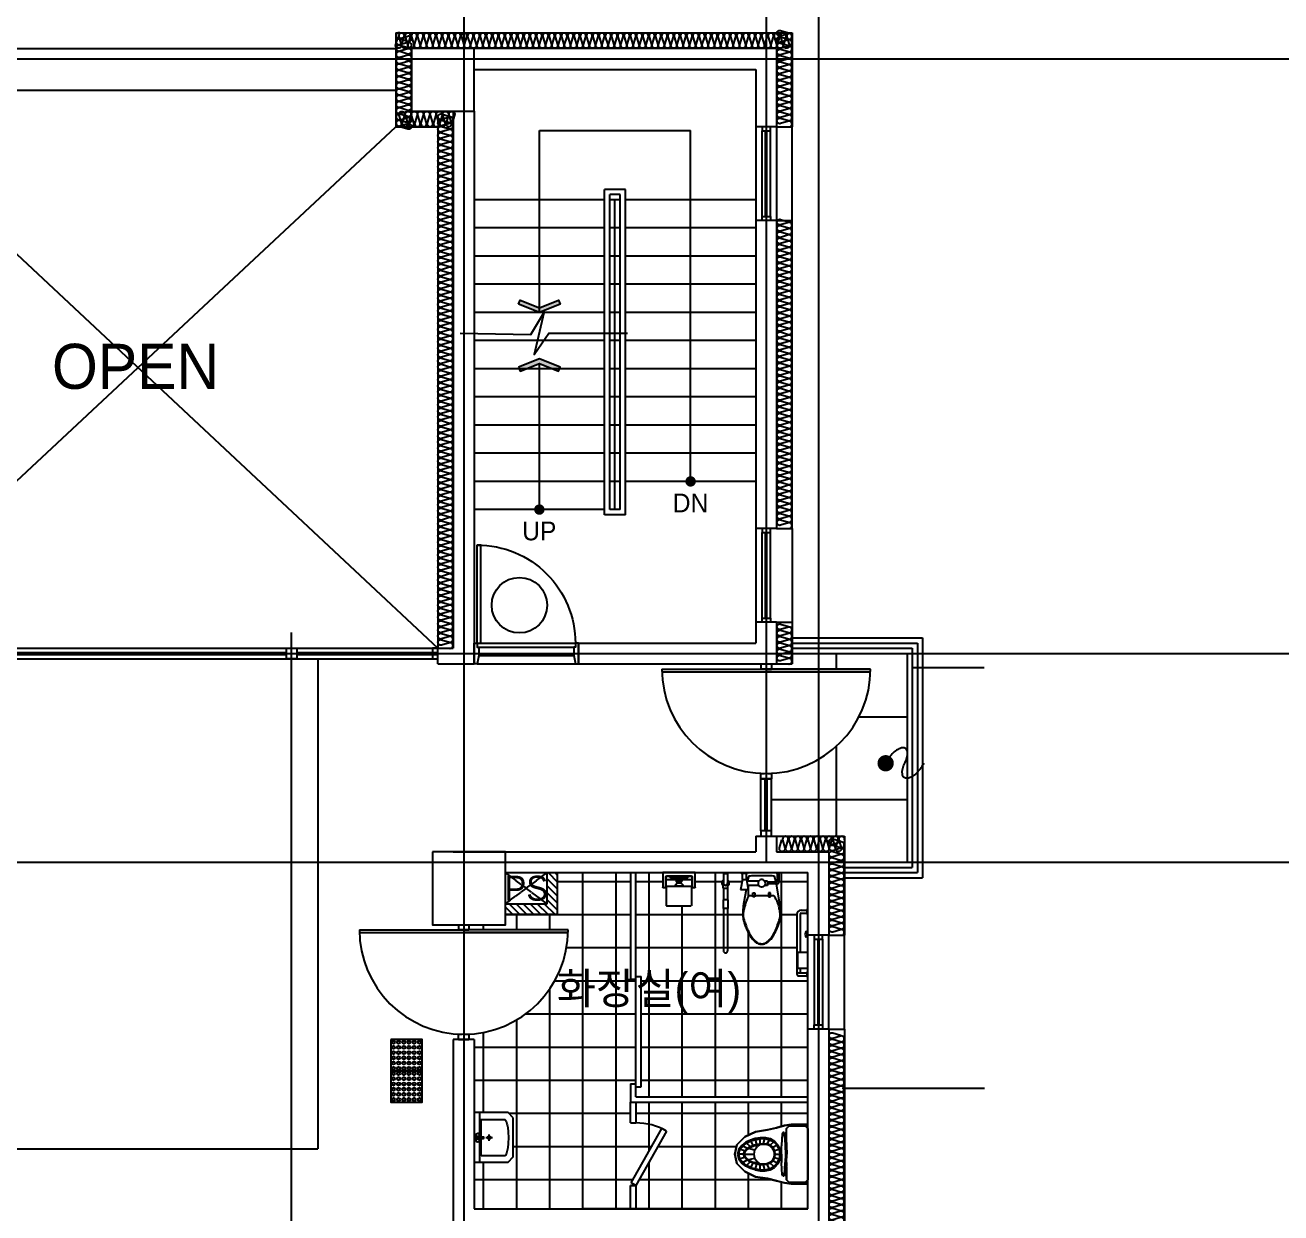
# Model space of a CAD drawing. Header units: millimetres. Extents: x 0 to 199210, y 0 to 94205.
# Drawn here: x 13647 to 25687, y 27396 to 38783 of the extents above; entities that cross this region are included whole.
import ezdxf
from ezdxf.enums import TextEntityAlignment as Align

# ---------------------------------------------------------------- set-up
doc = ezdxf.new("R2010")
doc.units = ezdxf.units.MM
doc.linetypes.add('CEN', pattern=[62, 60, -1, 0, -1])
doc.linetypes.add('HIDDEN2', pattern=[4.7625, 3.175, -1.5875])
for name, color, linetype in [('1CONTINUOUS', 1, 'Continuous'), ('1HIDDEN2', 1, 'HIDDEN2'), ('2. WAL', 2, 'Continuous'), ('4', 4, 'Continuous'), ('9', 9, 'Continuous'), ('CEN', 1, 'CEN'), ('COL', 2, 'Continuous'), ('D_TEXT', 7, 'Continuous'), ('FUR', 4, 'Continuous'), ('FURN', 7, 'Continuous'), ('HAT', 8, 'Continuous'), ('ins', 9, 'Continuous'), ('LED', 6, 'Continuous'), ('OPEN', 11, 'Continuous'), ('STAIR', 7, 'Continuous'), ('WID', 4, 'Continuous'), ('점자', 8, 'Continuous'), ('조적', 3, 'Continuous')]:
    doc.layers.add(name, color=color, linetype=linetype)
doc.styles.add('돋움', font='Dotum.ttf')

# ---------------------------------------------------------------- blocks, each defined once
blk = doc.blocks.new('arrowx')
at = {"color": 0, "linetype": 'ByBlock'}
blk.add_lwpolyline([(-0.6, -1.5), (-0.879, -1.389), (-0.323, 0), (-0.879, 1.389), (-0.6, 1.5), (0, 0)], close=True, dxfattribs=at)
for points in [[(-0.6, 1.5), (-0.879, 1.389), (0, 0), (-0.323, 0)], [(0, 0), (-0.323, 0), (-0.6, -1.5), (-0.879, -1.389)]]:
    blk.add_solid(points, dxfattribs=at)
blk = doc.blocks.new('insul1')
blk.add_lwpolyline([(0, 0.25, 1.344031), (0.35, 0.25), (0.2, 0.75, -1.344031), (0.55, 0.75), (0.4, 0.25)], format="xyb")
blk = doc.blocks.new('유아용거치대')
for p, q in [((7684271, -2279589, 0), (7684271, -2279451, 0)), ((7684271, -2279451, 0), (7684583, -2279451, 0)), ((7684300, -2279491, 0), (7684300, -2279589, 0)), ((7684304, -2279489, 0), (7684304, -2279579, 0)), ((7684326, -2279484, 0), (7684309, -2279484, 0)), ((7684546, -2279517, 0), (7684309, -2279517, 0)), ((7684544, -2279481, 0), (7684310, -2279481, 0)), ((7684341, -2279496, 0), (7684329, -2279486, 0)), ((7684510, -2279497, 0), (7684344, -2279497, 0)), ((7684402, -2279532, 0), (7684402, -2279535, 0)), ((7684427, -2279525, 0), (7684408, -2279525, 0)), ((7684408, -2279542, 0), (7684446, -2279542, 0)), ((7684411, -2279542, 0), (7684411, -2279525, 0)), ((7684446, -2279525, 0), (7684427, -2279525, 0)), ((7684443, -2279542, 0), (7684443, -2279525, 0)), ((7684452, -2279535, 0), (7684452, -2279532, 0)), ((7684525, -2279486, 0), (7684513, -2279496, 0)), ((7684546, -2279484, 0), (7684528, -2279484, 0)), ((7684551, -2279579, 0), (7684551, -2279489, 0)), ((7684554, -2279589, 0), (7684554, -2279491, 0)), ((7684583, -2279451, 0), (7684583, -2279589, 0)), ((7684295, -2279594, 0), (7684276, -2279594, 0)), ((7684309, -2279584, 0), (7684546, -2279584, 0)), ((7684578, -2279594, 0), (7684559, -2279594, 0))]:
    blk.add_line(p, q)
for centre, radius, start, end in [((7684310, -2279491, 0), 10, 90, 180), ((7684309, -2279489, 0), 5.01, 90, 180), ((7684309, -2279512, 0), 5.01, 216.8699, 270), ((7684326, -2279489, 0), 5.01, 48.6929, 90), ((7684344, -2279492, 0), 5.01, 228.6929, 270), ((7684408, -2279532, 0), 6.34, 90, 180), ((7684408, -2279535, 0), 6.34, 180, 270), ((7684446, -2279532, 0), 6.34, 0, 90), ((7684446, -2279535, 0), 6.34, 270, 0), ((7684510, -2279492, 0), 5.01, 270, 311.3071), ((7684528, -2279489, 0), 5.01, 90, 131.3071), ((7684544, -2279491, 0), 10, 0, 90), ((7684546, -2279489, 0), 5.01, 0, 90), ((7684546, -2279512, 0), 5.01, 270, 323.1301), ((7684276, -2279589, 0), 5.01, 180, 270), ((7684295, -2279589, 0), 5.01, 270, 0), ((7684309, -2279579, 0), 5.01, 180, 270), ((7684546, -2279579, 0), 5.01, 270, 0), ((7684559, -2279589, 0), 5.01, 180, 270), ((7684578, -2279589, 0), 5.01, 270, 0)]:
    blk.add_arc(centre, radius, start, end)
at = {"layer": '1CONTINUOUS'}
for p, q in [((7684392, -2279569, 0), (7684392, -2279579, 0)), ((7684462, -2279579, 0), (7684462, -2279569, 0)), ((7684394, -2279581, 0), (7684427, -2279581, 0)), ((7684427, -2279581, 0), (7684460, -2279581, 0))]:
    blk.add_line(p, q, dxfattribs=at)
for centre, radius, start, end in [((7684427, -2279588, 0), 39.8, 28.6834, 151.3166), ((7684394, -2279579, 0), 1.59, 180, 270), ((7684460, -2279579, 0), 1.59, 270, 0)]:
    blk.add_arc(centre, radius, start, end, dxfattribs=at)
at = {"layer": '1HIDDEN2'}
for p, q in [((7684304, -2279764, 0), (7684304, -2279579, 0)), ((7684551, -2279578, 0), (7684551, -2279764, 0)), ((7684546, -2279769, 0), (7684309, -2279769, 0))]:
    blk.add_line(p, q, dxfattribs=at)
for centre, start, end in [((7684309, -2279764, 0), 180, 270), ((7684546, -2279764, 0), 270, 0)]:
    blk.add_arc(centre, 5.01, start, end, dxfattribs=at)
blk = doc.blocks.new('to-cl-011-D-P')
for p, q in [((26, 272), (0, 246)), ((26, 272), (0, 246)), ((0, -246), (0, 246)), ((0, 246), (0, -246)), ((13, 285), (26, 285)), ((13, 259), (13, 285)), ((13, 259), (13, 285)), ((13, 285), (160, 284)), ((160, 284), (13, 285)), ((26, 272), (181, 272)), ((181, 272), (26, 272)), ((160, 284), (224, 275)), ((224, 275), (160, 284)), ((181, 272), (207, 246)), ((181, 272), (207, 246)), ((207, 246), (207, 119)), ((207, 119), (207, 246)), ((300, 254), (224, 275)), ((224, 275), (300, 254)), ((389, 233), (300, 254)), ((300, 254), (389, 233)), ((204, 79), (210, 147)), ((218, 192), (210, 147)), ((223, 147), (210, 147)), ((223, 147), (217, 79)), ((218, 192), (227, 207)), ((231, 192), (218, 192)), ((223, 147), (231, 192)), ((240, 207), (227, 207)), ((231, 192), (240, 207)), ((240, 207), (246, 192)), ((246, 192), (251, 147)), ((251, 147), (253, 79)), ((287, 91), (320, 126)), ((363, 149), (320, 126)), ((328, 119), (320, 126)), ((368, 139), (328, 119)), ((410, 159), (363, 149)), ((368, 139), (363, 149)), ((413, 149), (368, 139)), ((368, 139), (391, 100)), ((504, 216), (389, 233)), ((389, 233), (504, 216)), ((413, 149), (410, 159)), ((458, 158), (410, 159)), ((458, 147), (413, 149)), ((413, 149), (425, 103)), ((458, 158), (458, 147)), ((506, 150), (458, 158)), ((503, 139), (458, 147)), ((458, 147), (458, 101)), ((503, 139), (491, 95)), ((506, 150), (503, 139)), ((547, 127), (503, 139)), ((606, 165), (504, 216)), ((504, 216), (606, 165)), ((506, 150), (552, 136)), ((547, 127), (524, 87)), ((552, 136), (547, 127)), ((547, 127), (588, 107)), ((552, 136), (596, 115)), ((682, 89), (606, 165)), ((606, 165), (682, 89)), ((204, 79), (202, 0)), ((204, -79), (202, 0)), ((215, 0), (202, 0)), ((204, 79), (217, 79)), ((215, 0), (217, 79)), ((217, -79), (215, 0)), ((255, 0), (253, 79)), ((255, 0), (253, -79)), ((267, 48), (259, 0)), ((270, 0), (259, 0)), ((259, 0), (267, -48)), ((267, 48), (287, 91)), ((277, 45), (267, 48)), ((270, 0), (277, 45)), ((277, -45), (270, 0)), ((316, 0), (270, 0)), ((296, 86), (277, 45)), ((321, 33), (277, 45)), ((287, 91), (296, 86)), ((296, 86), (328, 119)), ((296, 86), (337, 63)), ((316, 0), (321, 33)), ((323, 0), (316, 0)), ((321, -33), (316, 0)), ((321, 33), (337, 63)), ((328, 31), (321, 33)), ((323, 0), (328, 31)), ((328, -31), (323, 0)), ((328, 119), (361, 86)), ((328, 31), (343, 59)), ((337, 63), (361, 86)), ((337, 63), (343, 59)), ((343, 59), (366, 81)), ((361, 86), (391, 100)), ((366, 81), (361, 86)), ((366, 81), (395, 93)), ((391, 100), (425, 103)), ((395, 93), (391, 100)), ((395, 93), (426, 95)), ((425, 103), (426, 95)), ((425, 103), (458, 101)), ((426, 95), (458, 94)), ((458, 94), (458, 101)), ((458, 101), (491, 95)), ((458, 94), (489, 88)), ((488, 73), (458, 94)), ((488, 73), (504, 84)), ((488, 73), (511, 40)), ((491, 95), (489, 88)), ((489, 88), (520, 80)), ((491, 95), (524, 87)), ((511, 40), (571, 54)), ((518, 0), (511, 40)), ((511, -40), (518, 0)), ((610, 0), (518, 0)), ((524, 87), (520, 80)), ((549, 68), (520, 80)), ((524, 87), (554, 73)), ((554, 73), (549, 68)), ((576, 51), (549, 68)), ((588, 107), (554, 73)), ((554, 73), (583, 55)), ((576, 51), (583, 55)), ((576, 51), (599, 29)), ((624, 79), (583, 55)), ((583, 55), (606, 31)), ((596, 115), (588, 107)), ((588, 107), (624, 79)), ((596, 115), (633, 85)), ((599, 29), (606, 31)), ((599, 29), (610, 0)), ((610, 0), (599, -29)), ((606, 31), (652, 44)), ((606, 31), (617, 0)), ((617, 0), (606, -31)), ((610, 0), (617, 0)), ((617, 0), (663, 0)), ((624, 79), (633, 85)), ((652, 44), (624, 79)), ((663, 47), (633, 85)), ((652, 44), (663, 47)), ((652, 44), (663, 0)), ((663, 0), (652, -44)), ((674, 0), (663, 47)), ((663, 0), (674, 0)), ((663, -47), (674, 0)), ((700, 0), (682, 89)), ((682, 89), (700, 0)), ((700, 0), (682, -89)), ((682, -89), (700, 0)), ((217, -79), (204, -79)), ((210, -147), (204, -79)), ((207, -119), (207, -246)), ((207, -119), (207, -246)), ((223, -147), (217, -79)), ((251, -147), (253, -79)), ((277, -45), (267, -48)), ((267, -48), (287, -91)), ((277, -45), (321, -33)), ((277, -45), (296, -86)), ((287, -91), (296, -86)), ((287, -91), (320, -126)), ((296, -86), (337, -63)), ((296, -86), (328, -119)), ((320, -126), (328, -119)), ((328, -31), (321, -33)), ((337, -63), (321, -33)), ((343, -59), (328, -31)), ((328, -119), (361, -86)), ((368, -139), (328, -119)), ((343, -59), (337, -63)), ((361, -86), (337, -63)), ((343, -59), (366, -81)), ((361, -86), (366, -81)), ((361, -86), (391, -100)), ((366, -81), (395, -93)), ((391, -100), (368, -139)), ((395, -93), (391, -100)), ((425, -103), (391, -100)), ((426, -95), (395, -93)), ((425, -103), (413, -149)), ((425, -103), (426, -95)), ((458, -101), (425, -103)), ((458, -94), (426, -95)), ((458, -94), (488, -73)), ((489, -88), (458, -94)), ((458, -94), (458, -101)), ((491, -95), (458, -101)), ((458, -101), (458, -147)), ((511, -40), (488, -73)), ((488, -73), (504, -84)), ((520, -80), (489, -88)), ((489, -88), (491, -95)), ((524, -87), (491, -95)), ((491, -95), (503, -139)), ((511, -40), (571, -54)), ((549, -68), (520, -80)), ((520, -80), (524, -87)), ((554, -73), (524, -87)), ((524, -87), (547, -127)), ((588, -107), (547, -127)), ((576, -51), (549, -68)), ((549, -68), (554, -73)), ((552, -136), (596, -115)), ((583, -55), (554, -73)), ((554, -73), (588, -107)), ((599, -29), (576, -51)), ((583, -55), (576, -51)), ((606, -31), (583, -55)), ((583, -55), (624, -79)), ((624, -79), (588, -107)), ((588, -107), (596, -115)), ((596, -115), (633, -85)), ((606, -31), (599, -29)), ((606, -31), (652, -44)), ((682, -89), (606, -165)), ((606, -165), (682, -89)), ((652, -44), (624, -79)), ((633, -85), (624, -79)), ((633, -85), (663, -47)), ((663, -47), (652, -44)), ((223, -147), (210, -147)), ((218, -192), (210, -147)), ((218, -192), (231, -192)), ((227, -207), (218, -192)), ((231, -192), (223, -147)), ((227, -207), (240, -207)), ((240, -207), (231, -192)), ((240, -207), (246, -192)), ((246, -192), (251, -147)), ((389, -233), (300, -254)), ((300, -254), (389, -233)), ((363, -149), (320, -126)), ((363, -149), (368, -139)), ((410, -159), (363, -149)), ((413, -149), (368, -139)), ((504, -216), (389, -233)), ((389, -233), (504, -216)), ((410, -159), (413, -149)), ((410, -159), (458, -158)), ((458, -147), (413, -149)), ((503, -139), (458, -147)), ((458, -147), (458, -158)), ((458, -158), (506, -150)), ((547, -127), (503, -139)), ((503, -139), (506, -150)), ((606, -165), (504, -216)), ((504, -216), (606, -165)), ((506, -150), (552, -136)), ((547, -127), (552, -136)), ((26, -272), (0, -246)), ((26, -272), (0, -246)), ((13, -259), (13, -285)), ((13, -259), (13, -285)), ((13, -285), (160, -284)), ((160, -284), (13, -285)), ((26, -285), (13, -285)), ((181, -272), (26, -272)), ((181, -272), (26, -272)), ((224, -275), (160, -284)), ((160, -284), (224, -275)), ((207, -246), (181, -272)), ((181, -272), (207, -246)), ((224, -275), (300, -254)), ((300, -254), (224, -275))]:
    blk.add_line(p, q)
blk = doc.blocks.new('2P-BA101')
at = {"color": 0}
for p, q in [((475, -50), (0, -50)), ((58, -288), (58, -66)), ((58, -66), (225, -66)), ((232, -175), (232, -113)), ((202, -144), (264, -144))]:
    blk.add_line(p, q, dxfattribs=at)
blk.add_lwpolyline([(425, -375), (475, -325), (475, 0), (0, 0), (0, -325), (50, -375)], close=True, dxfattribs=at)
for points in [[(240, -66), (408, -66), (408, -288, -0.272815), (401, -300, -0.070145), (356, -317, -0.03268), (305, -325, -0.023671), (233, -328, -0.023671), (161, -325, -0.03268), (109, -317, -0.070145), (64, -300, -0.272815), (58, -288, -0.272815)], [(224, -17), (227, -87, 1), (239, -87), (242, -17)]]:
    blk.add_lwpolyline(points, format="xyb", dxfattribs=at)
for centre, radius in [((206, -34), 15.3), ((260, -34), 15.3), ((233, -144), 15)]:
    blk.add_circle(centre, radius, dxfattribs=at)
for start, end in [(90, 181.9092), (358.0908, 90)]:
    blk.add_arc((233, -17), 9.19, start, end, dxfattribs=at)
blk = doc.blocks.new('점')
at = {"layer": '점자'}
blk.add_lwpolyline([(300, 0), (300, 300), (0, 300), (0, 0)], close=True, dxfattribs=at)
for centre, radius in [((25, 276), 15), ((25, 276), 13), ((75, 276), 15), ((75, 276), 13), ((125, 276), 15), ((125, 276), 13), ((175, 276), 15), ((175, 276), 13), ((225, 276), 15), ((225, 276), 13), ((275, 276), 15), ((275, 276), 13), ((25, 226), 15), ((25, 176), 15), ((25, 126), 15), ((25, 226), 13), ((25, 176), 13), ((25, 126), 13), ((75, 226), 15), ((75, 176), 15), ((75, 126), 15), ((75, 226), 13), ((75, 176), 13), ((75, 126), 13), ((125, 226), 15), ((125, 176), 15), ((125, 126), 15), ((125, 226), 13), ((125, 176), 13), ((125, 126), 13), ((175, 226), 15), ((175, 176), 15), ((175, 126), 15), ((175, 226), 13), ((175, 176), 13), ((175, 126), 13), ((225, 226), 15), ((225, 176), 15), ((225, 126), 15), ((225, 226), 13), ((225, 176), 13), ((225, 126), 13), ((275, 226), 15), ((275, 176), 15), ((275, 126), 15), ((275, 226), 13), ((275, 176), 13), ((275, 126), 13), ((25, 76), 15), ((25, 26), 15), ((25, 76), 13), ((25, 26), 13), ((75, 76), 15), ((75, 26), 15), ((75, 76), 13), ((75, 26), 13), ((125, 76), 15), ((125, 26), 15), ((125, 76), 13), ((125, 26), 13), ((175, 76), 15), ((175, 26), 15), ((175, 76), 13), ((175, 26), 13), ((225, 76), 15), ((225, 26), 15), ((225, 76), 13), ((225, 26), 13), ((275, 76), 15), ((275, 26), 15), ((275, 76), 13), ((275, 26), 13)]:
    blk.add_circle(centre, radius, dxfattribs=at)

msp = doc.modelspace()

# ---------------------------------------------------------------- hatches: boundary and pattern name
at = {"layer": 'HAT'}
h = msp.add_hatch(dxfattribs=at)
h.set_pattern_fill('NET,_O', color=256, scale=250)
h.set_pattern_definition([(0, (-464347.4, -1292615.9), (0, 793.75), []), (90, (-464347.4, -1292615.9), (-793.75, 5e-14), [])])
h.paths.add_polyline_path([(21502.7, 31008.9), (21502.7, 30987.1, -0.1467688), (21502.7, 30971.4), (21502.7, 30758.9), (22102.7, 30758.9), (22102.7, 32758.9), (21002.7, 32758.9), (21002.7, 32658.9), (20981, 32658.9, -0.1467688), (20965.2, 32658.9), (20852.7, 32658.9), (20802.7, 32658.9), (20802.7, 32608.9), (21752.7, 32608.9, -0.3996375), (20802.7, 31610.1), (20802.7, 31558.9), (20802.7, 31058.9), (20802.7, 31008.9), (20852.7, 31008.9)])
h = msp.add_hatch(dxfattribs=at)
h.set_pattern_fill('NET,_O', color=256, scale=100)
h.set_pattern_definition([(0, (-308347.43, 735423.8), (0, 317.5), []), (90, (-308347.43, 735423.8), (-317.5, 2e-14), [])])
h.paths.add_polyline_path([(19502.7, 29633.9), (19452.7, 29633.9), (19452.7, 30658.9), (18752.7, 30658.9), (18752.7, 30258.9), (18252.7, 30258.9), (18252.7, 30158.9), (17902.7, 30158.9), (17902.7, 30108.9), (18852.7, 30108.9, -0.3996375), (17902.7, 29110.1), (17902.7, 29058.9), (17952.7, 29058.9), (17952.7, 28358.9), (18277.7, 28358.9), (18327.7, 28308.9), (18327.7, 27933.9), (18277.7, 27883.9), (17952.7, 27883.9), (17952.7, 27433.9), (19452.7, 27433.9), (19452.7, 27658.9), (19502.7, 27658.9), (19459.2, 27683.5), (19753.4, 28204, 0.1081743), (19502.7, 28258.9), (19452.7, 28258.9), (19452.7, 28458.9), (19452.7, 28633.9), (19502.7, 28633.9)])
h.paths.add_polyline_path([(21152.7, 29158.9), (21152.7, 29653.6), (21137.4, 29668.9), (21062.7, 29668.9, -0.4142136), (21047.6, 29684.1), (21047.6, 30258.7, -0.4142136), (21087.9, 30299), (21137.6, 30299), (21152.7, 30314.1), (21152.7, 30658.9), (20884.3, 30658.9), (20875.9, 30641.9), (20875.9, 30648.8), (20862.5, 30648.8), (20862.5, 30577.8, -0.5832583), (20847.1, 30565.4), (20846.9, 30566, -0.0021246), (20846.7, 30566), (20764.5, 30566), (20764.5, 30535.7), (20738.1, 30535.7, -0.5156442), (20680.7, 30535.7), (20573.5, 30535.7), (20580.3, 30493.8), (20507.6, 30493.8), (20524, 30594.6), (20524, 30648.8), (20513.9, 30648.8), (20508.9, 30658.9), (20392.5, 30658.9), (20382.8, 30649.2), (20382.8, 30589.2, -0.5038808), (20385.9, 30530.8), (20385.9, 30508.9), (20382.8, 30508.9), (20382.8, 30396.5), (20385.9, 30396.5), (20385.9, 30315.9), (20342.5, 30315.9), (20342.5, 29907.1, -0.0439487), (20342.5, 29910.6), (20342.5, 30315.9), (20339.6, 30315.9), (20339.6, 30396.5), (20342.5, 30396.5), (20342.5, 30508.9), (20339.6, 30508.9), (20339.6, 30530.8, -0.5026505), (20342.5, 30589.1), (20342.5, 30648.4), (20332.1, 30658.9), (20072.5, 30658.9), (20072.5, 30515.7), (20040.4, 30515.7), (20040.4, 30340.7), (19793.3, 30340.7), (19793.3, 30515.7), (19761.2, 30515.7), (19761.2, 30658.9), (19502.7, 30658.9), (19502.7, 29663.9), (19552.7, 29663.9), (19552.7, 28603.9), (19502.7, 28603.9), (19502.7, 28508.9), (21152.7, 28508.9)])
h.paths.add_polyline_path([(20685.1, 29979.9, 0.0577215), (20709.4, 29976.8, 0.0449045), (20727.3, 29978.1, 0.0632753), (20739.6, 29981.8, 0.0564569), (20757.4, 29992.2, 0.0386606), (20779.9, 30012, 0.0160273), (20800, 30034, 0.0286751), (20810.1, 30047.3, 0.023657), (20826.1, 30073.6, 0.0224149), (20840.4, 30102.7, 0.0106324), (20849.9, 30125.9, 0.0059103), (20865.6, 30168.2, 0.0163098), (20880, 30213.1, 0.0292656), (20885.7, 30238.7, 0.059581), (20886.7, 30261.6, 0.0316789), (20880.7, 30304.2, 0.0187158), (20869.9, 30348.1, 0.0299411), (20860.5, 30374.8, 0.0164063), (20852.2, 30393, 0.0131013), (20840.4, 30415.1, 0.0318736), (20828.1, 30433.8, 0.236068), (20825.3, 30435.2), (20795, 30435.2), (20795, 30425.1), (20774.9, 30425.1), (20774.9, 30435.2), (20709.4, 30435.2), (20643.9, 30435.2), (20643.9, 30425.1), (20623.7, 30425.1), (20623.7, 30435.2), (20593.5, 30435.2, 0.1989124), (20584.7, 30431.6, 0.0915694), (20573.4, 30415.1, 0.0153433), (20566.5, 30398.4, 0.0110284), (20558.2, 30374.8, 0.00909), (20546.9, 30337.5, 0.0103067), (20538.1, 30304.2, 0.0400971), (20531.9, 30265.3, 0.059581), (20533.1, 30238.7, 0.0292656), (20538.8, 30213.1, 0.0163098), (20553.2, 30168.2, 0.0059103), (20568.9, 30125.9, 0.0106324), (20578.4, 30102.7, 0.0224149), (20593.6, 30071.6, 0.0271126), (20608.6, 30047.3, 0.0252192), (20619.3, 30033.5, 0.0150848), (20638.9, 30012, 0.0267806), (20654.5, 29997.5, 0.0315598), (20669.1, 29986.9, 0.0810675)], flags=16)
h.paths.add_polyline_path([(20760.1, 29986.7, 0.0484304), (20784.9, 30007, 0.0364467), (20811.3, 30037.2, 0.0408749), (20830.3, 30067.5, 0.0154683), (20854.3, 30117.3, 0.0240749), (20874, 30168.1, 0.0116115), (20880.7, 30188.4, 0.0353137), (20887.4, 30217.9, 0.029565), (20890.7, 30253.9, 0.0293997), (20889.5, 30306.1, 0.0221821), (20880.7, 30374.8), (20879.9, 30379.1, -0.0235914), (20889.5, 30306.1, -0.0293997), (20890.7, 30253.9, -0.029565), (20887.4, 30217.9, -0.0353137), (20880.7, 30188.4, -0.0069764), (20876.8, 30176.2, -0.0046944), (20870.6, 30158.1, -0.0194265), (20854.3, 30117.3, -0.0154683), (20830.3, 30067.5, -0.0408749), (20811.3, 30037.2, -0.0364467), (20784.9, 30007, -0.0484304), (20760.1, 29986.7, -0.0686116), (20739.6, 29976.8, -0.0372265), (20723.9, 29972.9, 0.0372265), (20739.6, 29976.8, 0.0686116)], flags=16)
h.paths.add_polyline_path([(20470.5, 27869.5), (20452.7, 27958.9), (20470.5, 28048.2), (20547, 28123.8), (20648.6, 28174.5), (20763.9, 28192.1), (20853.2, 28213.3), (20928.9, 28234), (20992.5, 28242.6), (21139.8, 28244), (21139.8, 28218.1), (21152.7, 28205.2), (21152.7, 28458.9), (19502.7, 28458.9), (19502.7, 28258.9, -0.1293267), (19798, 28181.2), (19502.7, 27658.9), (19502.7, 27433.9), (21152.7, 27433.9), (21152.7, 27712.6), (21139.8, 27699.6), (21139.8, 27673.7), (20992.5, 27675.2), (20928.9, 27683.7), (20853.2, 27704.4), (20763.9, 27725.6), (20648.6, 27743.3), (20547, 27793.9)])
h.paths.add_polyline_path([(19502.7, 26883.9), (19452.7, 26883.9), (19452.7, 27283.9), (17902.7, 27283.9), (17902.7, 27233.9), (18852.7, 27233.9, -0.3996375), (17902.7, 26235.1), (17902.7, 26183.9), (17952.7, 26183.9), (17952.7, 24958.9), (18052.7, 24958.9), (18052.7, 25283.9), (18102.7, 25333.9), (18477.7, 25333.9), (18527.7, 25283.9), (18527.7, 24958.9), (18854.1, 24958.9), (18854.1, 25168.9), (18879.1, 25178.9, 0.0159625), (18909.1, 25198.9, 0.046411), (18939.1, 25238.9, 0.0258998), (18959.1, 25278.9, -0.027117), (18984.1, 25313.9, -0.0710216), (19019.1, 25333.9, -0.0485296), (19044.1, 25338.9, -0.0485296), (19069.1, 25333.9, -0.0710216), (19104.1, 25313.9, -0.027117), (19129.1, 25278.9, 0.0258998), (19149.1, 25238.9, 0.046411), (19179.1, 25198.9, 0.0159625), (19209.1, 25178.9), (19234.1, 25168.9), (19234.1, 24958.9), (19452.7, 24958.9), (19452.7, 25883.9), (19502.7, 25883.9)])
h.paths.add_polyline_path([(21047.6, 25933.7, -0.4142136), (21062.7, 25948.8), (21137.4, 25948.8), (21152.7, 25964.1), (21152.7, 26458.9), (21152.7, 27283.9), (19502.7, 27283.9), (19502.7, 26913.9), (19552.7, 26913.9), (19552.7, 25853.9), (19502.7, 25853.9), (19502.7, 24958.9), (19761.2, 24958.9), (19761.2, 25102), (19793.3, 25102), (19793.3, 25277), (20040.4, 25277), (20040.4, 25102), (20072.5, 25102), (20072.5, 24958.9), (20332.1, 24958.9), (20342.5, 24969.3), (20342.5, 25028.6, -0.5026505), (20339.6, 25086.9), (20339.6, 25108.9), (20342.5, 25108.9), (20342.5, 25221.2), (20339.6, 25221.2), (20339.6, 25301.8), (20342.5, 25301.8), (20342.5, 25707.1, -0.0439487), (20342.5, 25710.7), (20342.5, 25301.8), (20385.9, 25301.8), (20385.9, 25221.2), (20382.8, 25221.2), (20382.8, 25108.9), (20385.9, 25108.9), (20385.9, 25086.9, -0.5038808), (20382.8, 25028.5), (20382.8, 24968.5), (20392.5, 24958.9), (20508.9, 24958.9), (20513.9, 24968.9), (20524, 24968.9), (20524, 25023.2), (20507.6, 25124), (20559.1, 25124), (20538.9, 25238.6, -0.0235914), (20529.3, 25311.6, -0.0293997), (20528, 25363.9, -0.029565), (20531.4, 25399.8, -0.0353137), (20538.1, 25429.3, -0.0069764), (20542, 25441.6, -0.0046944), (20548.2, 25459.6, -0.0194265), (20564.5, 25500.5, -0.0154683), (20588.5, 25550.3, -0.0408749), (20607.5, 25580.5, -0.0364467), (20633.8, 25610.7, -0.0484304), (20658.7, 25631, -0.0686116), (20679.2, 25640.9, -0.0372265), (20694.9, 25644.8, -0.0413106), (20709.4, 25646, -0.0413106), (20723.9, 25644.8, -0.0372265), (20739.6, 25640.9, -0.0686116), (20760.1, 25631, -0.0484304), (20784.9, 25610.7, -0.0364467), (20811.3, 25580.5, -0.0408749), (20830.3, 25550.3, -0.0154683), (20854.3, 25500.5, -0.0194265), (20870.6, 25459.6, -0.0046944), (20876.8, 25441.6, -0.0069764), (20880.7, 25429.3, -0.0353137), (20887.4, 25399.8, -0.029565), (20890.7, 25363.9, -0.0293997), (20889.5, 25311.6, -0.0235914), (20879.9, 25238.6), (20849.9, 25068.5, -0.4763226), (20875.9, 25036.4), (20875.9, 24975.8), (20884.3, 24958.9), (21152.7, 24958.9), (21152.7, 25303.6), (21137.6, 25318.7), (21087.9, 25318.7, -0.4142136), (21047.6, 25359)])
h.paths.add_polyline_path([(18542.5, 29233.3), (20714.7, 29233.3), (20714.7, 29810.3), (18542.5, 29810.3)], flags=9)
h.paths.add_polyline_path([(18542.5, 26186.5), (20714.7, 26186.5), (20714.7, 26763.5), (18542.5, 26763.5)], flags=9)
h = msp.add_hatch(dxfattribs=at)
h.set_pattern_fill('ANSI31', color=256, scale=15, angle=450, style=0, double=1)
h.set_pattern_definition([(135, (-245466.655, 4305997.925), (-33.67596045, -33.67596045), [])])
h.paths.add_polyline_path([(18652.7, 30358.9), (18252.7, 30358.9), (18252.7, 30258.9), (18752.7, 30258.9), (18752.7, 30658.9), (18652.7, 30658.9)])

# ---------------------------------------------------------------- linework, layer by layer
for p, q in [((12152.7, 38558.9), (17202.7, 38558.9)), ((12152.7, 38158.9), (17202.7, 38158.9)), ((18577.7, 37773.9), (20027.7, 37773.9)), ((18577.7, 36028.9), (18577.7, 37773.9)), ((20027.7, 34408.9), (20027.7, 37773.9)), ((19402.7, 37208.9), (19202.7, 37208.9)), ((19202.7, 34088.9), (19202.7, 37208.9)), ((19402.7, 34088.9), (19402.7, 37208.9)), ((19202.7, 37108.9), (17952.7, 37108.9)), ((19352.7, 37158.9), (19252.7, 37158.9)), ((19252.7, 34138.9), (19252.7, 37158.9)), ((19352.7, 37108.9), (19252.7, 37108.9)), ((19302.7, 34138.9), (19302.7, 37108.9)), ((19352.7, 34138.9), (19352.7, 37158.9)), ((20652.7, 37108.9), (19402.7, 37108.9)), ((19202.7, 36838.9), (17952.7, 36838.9)), ((19352.7, 36838.9), (19252.7, 36838.9)), ((20652.7, 36838.9), (19402.7, 36838.9)), ((19202.7, 36568.9), (17952.7, 36568.9)), ((19352.7, 36568.9), (19252.7, 36568.9)), ((20652.7, 36568.9), (19402.7, 36568.9)), ((19202.7, 36298.9), (17952.7, 36298.9)), ((19352.7, 36298.9), (19252.7, 36298.9)), ((20652.7, 36298.9), (19402.7, 36298.9)), ((19202.7, 36028.9), (17952.7, 36028.9)), ((19352.7, 36028.9), (19252.7, 36028.9)), ((20652.7, 36028.9), (19402.7, 36028.9)), ((19202.7, 35758.9), (17952.7, 35758.9)), ((19352.7, 35758.9), (19252.7, 35758.9)), ((20652.7, 35758.9), (19402.7, 35758.9)), ((18577.7, 34138.9), (18577.7, 35539.7)), ((19202.7, 35488.9), (17952.7, 35488.9)), ((19352.7, 35488.9), (19252.7, 35488.9)), ((20652.7, 35488.9), (19402.7, 35488.9)), ((19202.7, 35218.9), (17952.7, 35218.9)), ((19352.7, 35218.9), (19252.7, 35218.9)), ((20652.7, 35218.9), (19402.7, 35218.9)), ((19202.7, 34948.9), (17952.7, 34948.9)), ((19352.7, 34948.9), (19252.7, 34948.9)), ((20652.7, 34948.9), (19402.7, 34948.9)), ((19202.7, 34678.9), (17952.7, 34678.9)), ((19352.7, 34678.9), (19252.7, 34678.9)), ((20652.7, 34678.9), (19402.7, 34678.9)), ((19202.7, 34408.9), (17952.7, 34408.9)), ((19352.7, 34408.9), (19252.7, 34408.9)), ((20652.7, 34408.9), (19402.7, 34408.9)), ((19202.7, 34138.9), (17952.7, 34138.9)), ((19402.7, 34088.9), (19202.7, 34088.9)), ((19352.7, 34138.9), (19252.7, 34138.9)), ((21002.7, 32908.9), (22252.7, 32908.9)), ((22252.7, 32908.9), (22252.7, 30608.9)), ((21002.7, 32858.9), (22202.7, 32858.9)), ((21002.7, 32808.9), (22152.7, 32808.9)), ((21002.7, 32758.9), (22102.7, 32758.9)), ((22102.7, 32758.9), (22102.7, 30758.9)), ((22152.7, 32808.9), (22152.7, 30708.9)), ((22202.7, 32858.9), (22202.7, 30658.9)), ((22842.4, 32620.6), (22165.2, 32620.6)), ((21502.7, 30758.9), (22102.7, 30758.9)), ((21502.7, 30708.9), (22152.7, 30708.9)), ((21502.7, 30658.9), (22202.7, 30658.9)), ((21502.7, 30608.9), (22252.7, 30608.9)), ((22845.1, 28589.1), (21480.1, 28589.1))]:
    msp.add_line(p, q)
msp.add_circle((18386.6, 33222.3), 266)
at = {"layer": '2. WAL'}
for p in [(16452.7, 32708.9), (13207.7, 28008.9)]:
    msp.add_line(p, (16452.7, 28008.9), dxfattribs=at)
at = {"layer": '4'}
for p, q in [((17202.7, 38708.9), (17202.7, 37808.9)), ((17202.7, 38708.9), (21002.7, 38708.9)), ((21002.7, 38708.9), (21002.7, 37808.9)), ((17202.7, 37808.9), (17602.7, 37808.9)), ((17602.7, 37808.9), (17602.7, 32808.9)), ((17602.7, 37808.9), (17602.7, 32808.9)), ((20852.7, 37808.9), (21002.7, 37808.9)), ((21002.7, 33958.9), (21002.7, 37808.9)), ((20852.7, 36908.9), (21002.7, 36908.9)), ((20852.7, 33958.9), (21002.7, 33958.9)), ((20852.7, 33058.9), (21002.7, 33058.9)), ((21002.7, 33058.9), (21002.7, 32658.9)), ((20852.7, 32658.9), (21002.7, 32658.9)), ((20852.7, 31008.9), (21502.7, 31008.9)), ((21502.7, 31008.9), (21502.7, 30058.9)), ((21502.7, 31008.9), (21502.7, 30058.9)), ((21352.7, 30058.9), (21502.7, 30058.9)), ((21352.7, 30058.9), (21502.7, 30058.9)), ((21352.7, 29158.9), (21502.7, 29158.9)), ((21352.7, 29158.9), (21502.7, 29158.9)), ((21502.7, 29158.9), (21502.7, 26458.9)), ((21502.7, 29158.9), (21502.7, 26458.9))]:
    msp.add_line(p, q, dxfattribs=at)
at = {"layer": 'CEN'}
for p, q in [((17852.7, 39166.8), (17852.7, 24758.9)), ((17852.7, 39166.8), (17852.7, 5395.3)), ((20752.7, 39166.8), (20752.7, 30758.9)), ((21252.7, 39166.8), (21252.7, 24858.9)), ((4709.6, 38458.9), (53578.6, 38458.9)), ((16202.7, 5395.3), (16202.7, 32958.9)), ((5652.7, 32758.9), (53578.6, 32758.9)), ((17852.7, 32758.9), (20752.7, 32758.9)), ((4709.6, 30758.9), (53578.6, 30758.9)), ((18652.7, 30358.9), (18252.7, 30658.9)), ((18252.7, 30358.9), (18652.7, 30658.9))]:
    msp.add_line(p, q, dxfattribs=at)
at = {"layer": 'COL'}
for p, q in [((20852.7, 38558.9), (17952.7, 38558.9)), ((20852.7, 38558.9), (20852.7, 37808.9)), ((17952.7, 38358.9), (20652.7, 38358.9)), ((20652.7, 38358.9), (20652.7, 37808.9)), ((17752.7, 37958.9), (17752.7, 32808.9)), ((17952.7, 37958.9), (17952.7, 32658.9)), ((20852.7, 37808.9), (20652.7, 37808.9)), ((20652.7, 36908.9), (20652.7, 33958.9)), ((20852.7, 36908.9), (20652.7, 36908.9)), ((20852.7, 36908.9), (20852.7, 33958.9)), ((20852.7, 33958.9), (20652.7, 33958.9)), ((20652.7, 33058.9), (20652.7, 32858.9)), ((20852.7, 33058.9), (20652.7, 33058.9)), ((20852.7, 33058.9), (20852.7, 32658.9)), ((17602.7, 32808.9), (17752.7, 32808.9)), ((17602.7, 32658.9), (17602.7, 32808.9)), ((18952.7, 32858.9), (20652.7, 32858.9)), ((18952.7, 32858.9), (18952.7, 32658.9)), ((17602.7, 32658.9), (17952.7, 32658.9)), ((18952.7, 32658.9), (20852.7, 32658.9)), ((20652.7, 31008.9), (20852.7, 31008.9)), ((20652.7, 31008.9), (20652.7, 30858.9)), ((20852.7, 31008.9), (20852.7, 30858.9)), ((17752.7, 30858.9), (20652.7, 30858.9)), ((20852.7, 30858.9), (21352.7, 30858.9)), ((21352.7, 30858.9), (21352.7, 30058.9)), ((18252.7, 30658.9), (21152.7, 30658.9)), ((21152.7, 30058.9), (21152.7, 30658.9)), ((21352.7, 30058.9), (21152.7, 30058.9)), ((21152.7, 27433.9), (21152.7, 29158.9)), ((21352.7, 29158.9), (21152.7, 29158.9)), ((21352.7, 29158.9), (21352.7, 26458.9)), ((17752.7, 29058.9), (17752.7, 27283.9)), ((17952.7, 29058.9), (17752.7, 29058.9)), ((17952.7, 29058.9), (17952.7, 27433.9)), ((17952.7, 27433.9), (21152.7, 27433.9)), ((21127.7, 27433.9), (19002.7, 27433.9)), ((21152.7, 27433.9), (19002.7, 27433.9))]:
    msp.add_line(p, q, dxfattribs=at)
for points in [[(17352.7, 38558.9), (17352.7, 37958.9), (17952.7, 37958.9), (17952.7, 38558.9), (17352.7, 38558.9)], [(17552.7, 30858.9), (17552.7, 30158.9), (18252.7, 30158.9), (18252.7, 30858.9), (17552.7, 30858.9)]]:
    msp.add_lwpolyline(points, dxfattribs=at)
at = {"layer": 'FUR'}
for p, q in [((19452.7, 30658.9), (19452.7, 29633.9)), ((19502.7, 29633.9), (19502.7, 30658.9)), ((19502.7, 29633.9), (19452.7, 29633.9)), ((19502.7, 29663.9), (19552.7, 29663.9)), ((19502.7, 28633.9), (19502.7, 29633.9)), ((19552.7, 28603.9), (19552.7, 29663.9)), ((19452.7, 28633.9), (19452.7, 28458.9)), ((19452.7, 28633.9), (19502.7, 28633.9)), ((19502.7, 28508.9), (19502.7, 28633.9)), ((19502.7, 28603.9), (19552.7, 28603.9)), ((19452.7, 28458.9), (21152.7, 28458.9)), ((19452.7, 28258.9), (19452.7, 28458.9)), ((19502.7, 28508.9), (21152.7, 28508.9)), ((19502.7, 28458.9), (19502.7, 28258.9)), ((19452.7, 28258.9), (19502.7, 28258.9)), ((19459.2, 27683.5), (19753.4, 28204)), ((19798, 28181.2), (19502.7, 27658.9)), ((19452.7, 27433.9), (19452.7, 27658.9)), ((19452.7, 27658.9), (19502.7, 27658.9)), ((19502.7, 27658.9), (19452.7, 27658.9)), ((19502.7, 27658.9), (19452.7, 27658.9)), ((19502.7, 27658.9), (19459.2, 27683.5)), ((19502.7, 27658.9), (19502.7, 27433.9)), ((19502.7, 27658.9), (19502.7, 27658.9))]:
    msp.add_line(p, q, dxfattribs=at)
msp.add_arc((19502.7, 27658.9), 600, 60.52411, 90, dxfattribs=at)
at = {"layer": 'FURN'}
for p, q in [((20339.2, 30651.7), (20332.1, 30658.9)), ((20342.5, 30649.5), (20342.5, 30558.9)), ((20346.3, 30648.8), (20378.3, 30648.8)), ((20382.8, 30649.9), (20382.8, 30558.9)), ((20385.4, 30651.7), (20392.5, 30658.9)), ((20523.8, 30593.5), (20507.6, 30493.8)), ((20513.9, 30648.8), (20508.9, 30658.9)), ((20574.4, 30648.8), (20513.9, 30648.8)), ((20523.8, 30593.5), (20564.4, 30593.5)), ((20524, 30593.5), (20524, 30648.8)), ((20564.1, 30593.5), (20580.3, 30493.8)), ((20564.3, 30593.5), (20564.3, 30648.8)), ((20579.4, 30658.9), (20574.4, 30648.8)), ((20846.9, 30566), (20833.1, 30624.2)), ((20858.3, 30648.8), (20853.2, 30658.9)), ((20879.3, 30648.8), (20858.3, 30648.8)), ((20862.5, 30577.8), (20862.5, 30648.8)), ((20875.9, 30570.3), (20875.9, 30648.8)), ((20884.3, 30658.9), (20879.3, 30648.8)), ((20339.6, 30508.9), (20339.6, 30561.2)), ((20339.6, 30508.9), (20385.9, 30508.9)), ((20342.5, 30508.9), (20342.5, 30396.5)), ((20382.8, 30508.9), (20382.8, 30396.5)), ((20385.9, 30508.9), (20385.9, 30558.9)), ((20580.3, 30493.8), (20507.6, 30493.8)), ((20680.8, 30576.8), (20566.8, 30576.8)), ((20680.7, 30535.7), (20573.5, 30535.7)), ((20623.7, 30465.4), (20643.9, 30465.4)), ((20623.7, 30425.1), (20623.7, 30465.4)), ((20643.9, 30465.4), (20643.9, 30425.1)), ((20764.5, 30576.8), (20738, 30576.8)), ((20764.5, 30535.7), (20738.1, 30535.7)), ((20764.5, 30576.8), (20764.5, 30535.7)), ((20846.9, 30566), (20764.5, 30566)), ((20849.8, 30549.5), (20764.5, 30549.5)), ((20795, 30465.4), (20774.9, 30465.4)), ((20774.9, 30465.4), (20774.9, 30425.1)), ((20795, 30425.1), (20795, 30465.4)), ((20385.9, 30396.5), (20339.6, 30396.5)), ((20339.6, 30396.5), (20339.6, 30315.9)), ((20385.9, 30396.5), (20385.9, 30315.9)), ((20643.9, 30425.1), (20623.7, 30425.1)), ((20774.9, 30425.1), (20795, 30425.1)), ((20385.9, 30315.9), (20339.6, 30315.9)), ((20342.5, 30315.9), (20342.5, 29908.8)), ((20382.8, 30315.9), (20382.8, 29908.8)), ((21047.6, 30258.7), (21047.6, 29684.1)), ((21077.9, 30258.7), (21077.9, 29894.4)), ((21087.9, 30299), (21142.7, 30299)), ((21087.9, 30268.7), (21142.7, 30268.7)), ((21142.7, 30299.8), (21142.7, 30267.9)), ((21145.6, 30307), (21152.7, 30314.1)), ((21145.6, 30260.8), (21152.7, 30253.6)), ((21139.2, 30091.1), (21132.1, 30098.2)), ((21139.2, 30044.9), (21132.1, 30037.8)), ((21142.1, 30084), (21142.1, 30052)), ((21142.1, 30083.3), (21152.7, 30083.3)), ((21142.1, 30053.1), (21152.7, 30053.1)), ((21052, 29894.4), (21052, 29743.3)), ((21052, 29894.4), (21152.7, 29894.4)), ((21052, 29743.3), (21152.7, 29743.3)), ((21077.9, 29743.3), (21077.9, 29699.2)), ((21062.7, 29699.2), (21142.7, 29699.2)), ((21062.7, 29668.9), (21142.7, 29668.9)), ((21142.7, 29699.8), (21142.7, 29667.9)), ((21145.6, 29707), (21152.7, 29714.1)), ((21145.6, 29660.8), (21152.7, 29653.6))]:
    msp.add_line(p, q, dxfattribs=at)
for points in [[(20833.1, 30624.2, 0.0258669), (20784.9, 30626.7), (20709.4, 30626.7), (20633.8, 30626.7, 0.0249223), (20587.4, 30624.3, 0.2549699), (20583.4, 30621.6, 0.056948), (20581.8, 30617.3, 0.0160434), (20578.4, 30601.5), (20573.9, 30576.8)], [(20559.1, 30493.8), (20538.1, 30374.8, 0.0221821), (20529.3, 30306.1, 0.0293997), (20528, 30253.9, 0.029565), (20531.4, 30217.9, 0.0353137), (20538.1, 30188.4, 0.0069764), (20542, 30176.2, 0.0046944), (20548.2, 30158.1, 0.0194265), (20564.5, 30117.3, 0.0154683), (20588.5, 30067.5, 0.0408749), (20607.5, 30037.2, 0.0364467), (20633.8, 30007, 0.0484304), (20658.7, 29986.7, 0.0686116), (20679.2, 29976.8, 0.0372265), (20694.9, 29972.9, 0.0413106), (20709.4, 29971.7)], [(20709.4, 29971.7, 0.0413106), (20723.9, 29972.9, 0.0372265), (20739.6, 29976.8, 0.0686116), (20760.1, 29986.7, 0.0484304), (20784.9, 30007, 0.0364467), (20811.3, 30037.2, 0.0408749), (20830.3, 30067.5, 0.0154683), (20854.3, 30117.3, 0.0194265), (20870.6, 30158.1, 0.0046944), (20876.8, 30176.2, 0.0069764), (20880.7, 30188.4, 0.0353137), (20887.4, 30217.9, 0.029565), (20890.7, 30253.9, 0.0293997), (20889.5, 30306.1, 0.0221821), (20880.7, 30374.8), (20849.8, 30549.5)]]:
    msp.add_lwpolyline(points, format="xyb", dxfattribs=at)
msp.add_lwpolyline([(20709.4, 29976.8, 0.0449045), (20727.3, 29978.1, 0.0632753), (20739.6, 29981.8, 0.0564569), (20757.4, 29992.2, 0.0386606), (20779.9, 30012, 0.0160273), (20800, 30034, 0.0286751), (20810.1, 30047.3, 0.023657), (20826.1, 30073.6, 0.0224149), (20840.4, 30102.7, 0.0106324), (20849.9, 30125.9, 0.0059103), (20865.6, 30168.2, 0.0163098), (20880, 30213.1, 0.0292656), (20885.7, 30238.7, 0.059581), (20886.7, 30261.6, 0.0316789), (20880.7, 30304.2, 0.0187158), (20869.9, 30348.1, 0.0299411), (20860.5, 30374.8, 0.0164063), (20852.2, 30393, 0.0131013), (20840.4, 30415.1, 0.0318736), (20828.1, 30433.8, 0.236068), (20825.3, 30435.2), (20709.4, 30435.2), (20593.5, 30435.2, 0.1989124), (20584.7, 30431.6, 0.0915694), (20573.4, 30415.1, 0.0153433), (20566.5, 30398.4, 0.0110284), (20558.2, 30374.8, 0.00909), (20546.9, 30337.5, 0.0103067), (20538.1, 30304.2, 0.0400971), (20531.9, 30265.3, 0.059581), (20533.1, 30238.7, 0.0292656), (20538.8, 30213.1, 0.0163098), (20553.2, 30168.2, 0.0059103), (20568.9, 30125.9, 0.0106324), (20578.4, 30102.7, 0.0224149), (20593.6, 30071.6, 0.0271126), (20608.6, 30047.3, 0.0252192), (20619.3, 30033.5, 0.0150848), (20638.9, 30012, 0.0267806), (20654.5, 29997.5, 0.0315598), (20669.1, 29986.9, 0.0810675), (20685.1, 29979.9, 0.0577215)], format="xyb", close=True, dxfattribs=at)
for centre, radius, start, end in [((20362.7, 30558.9), 36.4, 123.72054, 230.46618), ((20346.3, 30658.9), 10.1, 225, 270), ((20378.3, 30658.9), 10.1, 270, 315), ((20362.7, 30558.9), 36.4, 309.53382, 56.50445), ((20709.4, 30556.1), 35.3, 16.2602, 145.1501), ((20362.7, 30558.9), 23.2, 150.15066, 29.84934), ((20362.7, 30558.9), 20.2, 180, 0), ((20709.4, 30556.1), 35.3, 145.1501, 16.2602), ((20850.5, 30586.8), 21.2, 260.31328, 292.60177), ((20849.8, 30575.8), 26.6, 270.32676, 347.95617), ((20851.3, 30576), 11.4, 310.36363, 9.30389), ((21087.9, 30258.7), 40.3, 90, 180), ((21087.9, 30258.7), 10.1, 90, 180), ((21152.7, 30299.8), 10.1, 135, 180), ((21152.7, 30267.9), 10.1, 180, 225), ((21215.1, 30068), 88.3, 159.9867, 200.0133), ((21132.1, 30084), 10.1, 0, 45), ((21132.1, 30052), 10.1, 315, 0), ((20362.6, 29908.8), 20.2, 180, 0), ((21062.7, 29684.1), 15.1, 90, 270), ((21152.7, 29699.8), 10.1, 135, 180), ((21152.7, 29667.9), 10.1, 180, 225)]:
    msp.add_arc(centre, radius, start, end, dxfattribs=at)
at = {"layer": 'LED'}
msp.add_lwpolyline([(22263.9, 31706.9, -0.0342989), (22238, 31663.9, -0.0474109), (22193, 31611.1, -0.0611145), (22150.1, 31578.5, -0.1021929), (22103.1, 31562.8, -0.1844973), (22075.9, 31569.7, -0.1844973), (22060.1, 31592.9, -0.1021929), (22058.8, 31642.4, -0.0611145), (22074.7, 31693.9, -0.0098039), (22080.8, 31706.9, 0.0130907), (22089.1, 31724.2, 0.0611145), (22105, 31775.7, 0.1021929), (22103.6, 31825.2, 0.1844973), (22087.9, 31848.5, 0.1844973), (22060.7, 31855.3, 0.1021929), (22013.7, 31839.6, 0.0611145), (21970.8, 31807, 0.0851521), (21897.7, 31706.9)], format="xyb", dxfattribs=at)
at = {"layer": 'LED', "const_width": 78.1}
msp.add_lwpolyline([(21858.7, 31706.9, 1), (21936.8, 31706.9, 1)], format="xyb", close=True, dxfattribs=at)
at = {"layer": 'OPEN'}
for p, q in [((12102.7, 37958.9), (17602.7, 32808.9)), ((12002.7, 32958.9), (17202.7, 37808.9))]:
    msp.add_line(p, q, dxfattribs=at)
at = {"layer": 'STAIR', "color": 7, "linetype": 'Continuous'}
msp.add_lwpolyline([(17817.3, 35830.4), (18494.4, 35818.2), (18619.8, 36023.9), (18528.6, 35624.2), (18670, 35831), (19424.2, 35830.3)], dxfattribs=at)
at = {"layer": 'STAIR', "color": 7, "linetype": 'Continuous', "const_width": 50}
for points in [[(20027.7, 34383.9, -1), (20027.7, 34433.9, -1)], [(18577.7, 34113.9, -1), (18577.7, 34163.9, -1)]]:
    msp.add_lwpolyline(points, format="xyb", close=True, dxfattribs=at)
at = {"layer": 'WID'}
for p, q in [((20652.7, 37808.9), (20652.7, 36908.9)), ((20852.7, 37808.9), (20852.7, 36908.9)), ((20652.7, 33958.9), (20652.7, 33058.9)), ((21002.7, 33958.9), (21002.7, 33058.9)), ((17982.7, 32858.9), (18922.7, 32858.9)), ((17997.7, 32818.9), (18907.7, 32818.9)), ((17982.7, 32658.9), (18922.7, 32658.9)), ((17997.7, 32738.9), (18907.7, 32738.9)), ((20702.7, 32658.9), (20802.7, 32658.9)), ((20702.7, 32658.9), (20802.7, 32658.9)), ((20702.7, 32658.9), (20702.7, 32608.9)), ((20802.7, 32658.9), (20802.7, 32608.9)), ((19752.7, 32608.9), (20802.7, 32608.9)), ((19753.1, 32583.9), (21752.4, 32583.9)), ((21752.7, 32608.9), (20702.7, 32608.9)), ((21752.4, 32583.9), (20752.7, 32583.9)), ((20702.7, 31558.9), (20802.7, 31558.9)), ((16852.7, 30108.9), (17902.7, 30108.9)), ((17802.7, 30158.9), (17902.7, 30158.9)), ((17802.7, 30158.9), (17902.7, 30158.9)), ((17802.7, 30158.9), (17802.7, 30108.9)), ((18852.7, 30108.9), (17802.7, 30108.9)), ((17902.7, 30158.9), (17902.7, 30108.9)), ((16853.1, 30083.9), (18852.4, 30083.9)), ((18852.4, 30083.9), (17852.7, 30083.9)), ((21152.7, 29158.9), (21152.7, 30058.9)), ((21352.7, 29158.9), (21352.7, 30058.9)), ((21502.7, 29158.9), (21502.7, 30058.9)), ((17802.7, 29058.9), (17902.7, 29058.9))]:
    msp.add_line(p, q, dxfattribs=at)
at = {"layer": 'WID', "color": 4}
for p, q in [((20712.7, 36948.9), (20712.7, 37768.9)), ((20746.7, 36948.9), (20746.7, 37768.9)), ((20758.7, 36948.9), (20758.7, 37768.9)), ((20792.7, 36948.9), (20792.7, 37768.9)), ((20712.7, 33098.9), (20712.7, 33918.9)), ((20746.7, 33098.9), (20746.7, 33918.9)), ((20758.7, 33098.9), (20758.7, 33918.9)), ((20792.7, 33098.9), (20792.7, 33918.9)), ((5652.7, 32808.9), (17602.7, 32808.9)), ((5732.7, 32768.9), (16152.7, 32768.9)), ((16252.7, 32768.9), (17602.7, 32768.9)), ((5652.7, 32708.9), (17602.7, 32708.9)), ((5732.7, 32748.9), (16152.7, 32748.9)), ((16252.7, 32748.9), (17602.7, 32748.9)), ((20702.7, 31058.9), (20702.7, 31558.9)), ((20742.7, 31058.9), (20742.7, 31558.9)), ((20762.7, 31058.9), (20762.7, 31558.9)), ((20802.7, 31058.9), (20802.7, 31558.9)), ((21212.7, 30018.9), (21212.7, 29198.9)), ((21246.7, 30018.9), (21246.7, 29198.9)), ((21258.7, 30018.9), (21258.7, 29198.9)), ((21292.7, 30018.9), (21292.7, 29198.9))]:
    msp.add_line(p, q, dxfattribs=at)
for points in [[(20737.7, 37808.9), (20712.7, 37808.9), (20712.7, 37768.9), (20792.7, 37768.9), (20792.7, 37808.9), (20767.7, 37808.9)], [(20737.7, 36908.9), (20712.7, 36908.9), (20712.7, 36948.9), (20792.7, 36948.9), (20792.7, 36908.9), (20767.7, 36908.9)], [(20737.7, 33958.9), (20712.7, 33958.9), (20712.7, 33918.9), (20792.7, 33918.9), (20792.7, 33958.9), (20767.7, 33958.9)], [(20737.7, 33058.9), (20712.7, 33058.9), (20712.7, 33098.9), (20792.7, 33098.9), (20792.7, 33058.9), (20767.7, 33058.9)], [(16152.7, 32808.9), (16252.7, 32808.9), (16252.7, 32708.9), (16152.7, 32708.9), (16152.7, 32808.9), (16152.7, 32808.9)], [(17602.7, 32773.9), (17602.7, 32808.9), (17552.7, 32808.9), (17552.7, 32708.9), (17602.7, 32708.9), (17602.7, 32743.9)], [(20767.7, 31608.9), (20802.7, 31608.9), (20802.7, 31558.9), (20702.7, 31558.9), (20702.7, 31608.9), (20737.7, 31608.9)], [(20767.7, 31008.9), (20802.7, 31008.9), (20802.7, 31058.9), (20702.7, 31058.9), (20702.7, 31008.9), (20737.7, 31008.9)], [(21237.7, 30058.9), (21212.7, 30058.9), (21212.7, 30018.9), (21292.7, 30018.9), (21292.7, 30058.9), (21267.7, 30058.9)], [(21237.7, 29158.9), (21212.7, 29158.9), (21212.7, 29198.9), (21292.7, 29198.9), (21292.7, 29158.9), (21267.7, 29158.9)], [(17867.7, 29108.9), (17902.7, 29108.9), (17902.7, 29058.9), (17802.7, 29058.9), (17802.7, 29108.9), (17837.7, 29108.9)]]:
    msp.add_lwpolyline(points, dxfattribs=at)
at = {"layer": 'WID'}
msp.add_lwpolyline([(17982.7, 32858.9), (17982.7, 33798.9, -0.4142136), (18922.7, 32858.9, -0.4142136)], format="xyb", dxfattribs=at)
msp.add_lwpolyline([(17982.7, 32858.9), (18017.7, 32858.9), (18017.7, 33798.9), (17982.7, 33798.9)], dxfattribs=at)
for points in [[(17952.7, 32858.9), (17982.7, 32858.9), (17982.7, 32818.9), (17997.7, 32818.9), (17997.7, 32738.9), (17982.7, 32658.9), (17952.7, 32658.9)], [(18952.7, 32858.9), (18922.7, 32858.9), (18922.7, 32818.9), (18907.7, 32818.9), (18907.7, 32738.9), (18922.7, 32658.9), (18952.7, 32658.9)]]:
    msp.add_lwpolyline(points, close=True, dxfattribs=at)
for centre in [(20752.7, 32608.9), (17852.7, 30108.9)]:
    msp.add_arc(centre, 1000, 180, 0, dxfattribs=at)
at = {"layer": '조적'}
for p, q in [((18652.7, 30358.9), (18652.7, 30658.9)), ((18752.7, 30258.9), (18752.7, 30658.9)), ((18252.7, 30358.9), (18652.7, 30358.9)), ((18252.7, 30258.9), (18752.7, 30258.9))]:
    msp.add_line(p, q, dxfattribs=at)

# ---------------------------------------------------------------- block references
at = {"layer": '9', "xscale": -1}
msp.add_blockref('유아용거치대', (7704344, 2310109.5), dxfattribs=at)
at = {"layer": 'FUR'}
for name, p, rotation in [('2P-BA101', (17952.7, 27883.9), 90), ('to-cl-011-D-P', (21152.7, 27958.9), 180)]:
    msp.add_blockref(name, p, dxfattribs=dict(at, rotation=rotation))
at = {"layer": 'ins', "xscale": 150, "yscale": 150, "zscale": 150, "row_count": 1, "row_spacing": 0, "column_spacing": 60}
for p, rotation, column_count in [((21002.7, 38708.9), 180, 63), ((17202.7, 38708.9), 270, 15), ((21002.7, 37808.9), 90, 15), ((17752.7, 32808.9), 90, 85), ((21002.7, 33958.9), 90, 49), ((21002.7, 32658.9), 90, 6), ((21502.7, 31008.9), 180, 10), ((21502.7, 30058.9), 90, 15), ((21502.7, 26458.9), 90, 44)]:
    msp.add_blockref('insul1', p, dxfattribs=dict(at, rotation=rotation, column_count=column_count))
at = {"layer": 'ins', "xscale": 150, "yscale": 150, "zscale": 150, "row_count": 1, "column_count": 9, "row_spacing": 0, "column_spacing": 60}
msp.add_blockref('insul1', (17202.7, 37808.9), dxfattribs=at)
at = {"layer": 'STAIR', "color": 7, "linetype": 'Continuous', "yscale": 133.1000000005588, "zscale": 133.1000000000001, "rotation": 270}
for p, xscale in [((18577.7, 36028.9), 133.1000000005588), ((18577.7, 35582.7), -133.1000000005588)]:
    msp.add_blockref('arrowx', p, dxfattribs=dict(at, xscale=xscale))
at = {"layer": '점자', "rotation": 180}
for p in [(17452.7, 29058.9), (17452.7, 28758.9)]:
    msp.add_blockref('점', p, dxfattribs=at)

# ---------------------------------------------------------------- texts
at = {"layer": 'D_TEXT', "style": '돋움'}
for s, p in [('DN', (20026.9, 34202.5)), ('UP', (18576.9, 33932.5))]:
    msp.add_text(s, height=180, dxfattribs=at).set_placement(p, align=Align.MIDDLE)
at = {"layer": 'D_TEXT', "color": 7, "style": '돋움'}
msp.add_text('화장실(여)', height=300, dxfattribs=at).set_placement((19628.6, 29521.8), align=Align.MIDDLE)
at = {"layer": 'OPEN', "style": '돋움'}
for s, height, p in [('OPEN', 432, (14705.5, 35512.4)), ('PS', 239.4, (18452.7, 30508.9))]:
    msp.add_text(s, height=height, dxfattribs=at).set_placement(p, align=Align.MIDDLE)

doc.saveas('drawing.dxf')
